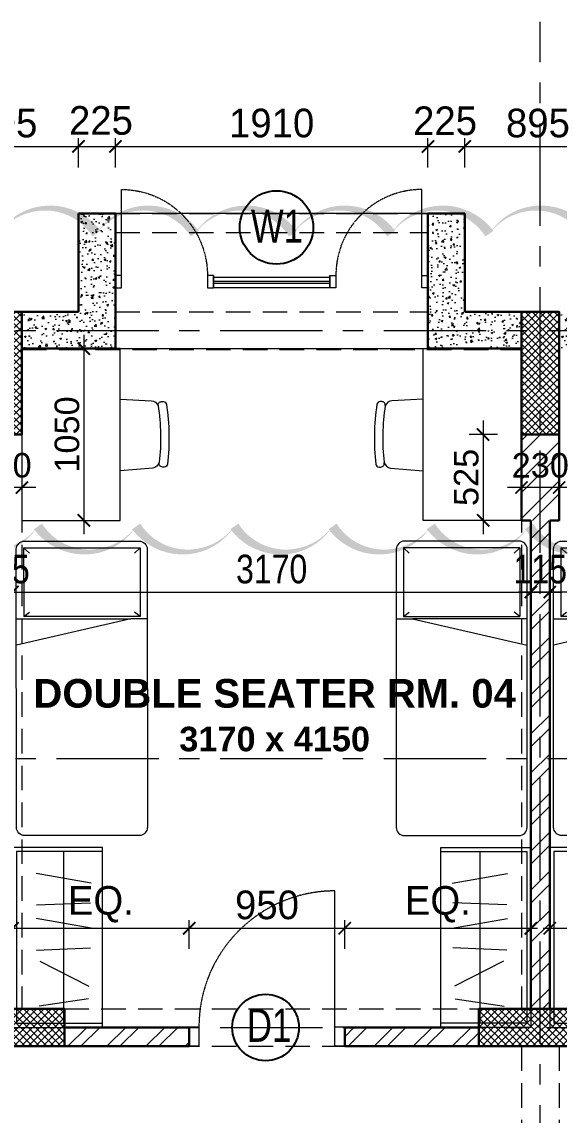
# Model space of a CAD drawing. Header units: millimetres. Extents: x -286480 to 108094, y -227925 to 10018.
# Drawn here: x -19606 to -16323, y -131005 to -124322 of the extents above; entities that cross this region are included whole.
import ezdxf

# ---------------------------------------------------------------- set-up
doc = ezdxf.new("R2010")
doc.units = ezdxf.units.MM
doc.header["$LTSCALE"] = 100
doc.header["$MEASUREMENT"] = 0
doc.header["$PDMODE"] = 67
doc.linetypes.add('CENTER', pattern=[2, 1.25, -0.25, 0.25, -0.25])
doc.linetypes.add('DASHED2', pattern=[0.375, 0.25, -0.125])
doc.layers.get('0').update_dxf_attribs({"lineweight": 25})
for name, color, linetype, lineweight in [('A-ANNO-COLUMN-HATCH', 253, 'Continuous', 9), ('A-ANNO-DOOR', 40, 'Continuous', 18), ('A-ANNO-GRID', 251, 'CENTER', 9), ('A-ANNO-TEXT', 7, 'Continuous', 25), ('A-ANNO-WALL', 1, 'Continuous', 30), ('A-Wall Sec', 1, 'Continuous', 30), ('AAC BLOCK HATCH', 253, 'Continuous', 5), ('ACC BLOCK', 211, 'Continuous', 30), ('beam', 3, 'Continuous', 20), ('dim', 7, 'Continuous', 13), ('DIM INTERIOR', 4, 'Continuous', 5), ('DW-NO', 7, 'Continuous', 25), ('FURNITURE LAYOUT', 37, 'Continuous', 15), ('GLASS', 150, 'Continuous', 5), ('S-COL', 4, 'Continuous', 30), ('WALL HATCH', 24, 'Continuous', 9)]:
    doc.layers.add(name, color=color, linetype=linetype, lineweight=lineweight)
doc.styles.add('ARIAL', font='arial.ttf', dxfattribs={"width": 0.8})
doc.styles.add('CENTURY-GOTHIC', font='GOTHIC.TTF', dxfattribs={"height": 175})
doc.styles.add('SIZE', font='arial.ttf', dxfattribs={"width": 0.75, "height": 200})
doc.styles.get("Standard").update_dxf_attribs({"font": 'sanss___.ttf'})
doc.styles.add('Tower', font='arial.ttf', dxfattribs={"height": 250})
doc.dimstyles.new('1.125', dxfattribs={"dimtxt": 175, "dimasz": 75, "dimexe": 50, "dimexo": 50, "dimgap": 50, "dimtad": 1, "dimdec": 0, "dimrnd": 5, "dimzin": 0, "dimdsep": 46, "dimtxsty": 'CENTURY-GOTHIC', "dimblk": 'ARCHTICK', "dimcen": 5, "dimdle": 40, "dimclrd": 256, "dimclre": 8, "dimclrt": 213, "dimadec": 0, "dimazin": 0, "dimtfac": 1, "dimtdec": 0, "dimtofl": 0, "dimtmove": 2, "dimatfit": 2, "dimldrblk": 'OPEN30', "dimfxl": 80, "dimtolj": 1, "dimtzin": 0, "dimlwd": 15, "dimlwe": 9, "dimarcsym": 1})
doc.dimstyles.new('D 75', dxfattribs={"dimtxt": 175, "dimasz": 75, "dimexe": 100, "dimexo": 100, "dimgap": 50, "dimtad": 1, "dimdec": 0, "dimrnd": 5, "dimzin": 0, "dimdsep": 46, "dimtxsty": 'ARIAL', "dimblk": 'ARCHTICK', "dimcen": 0.09, "dimdle": 100, "dimclrd": 256, "dimclrt": 256, "dimadec": 0, "dimazin": 0, "dimtfac": 1, "dimtdec": 0, "dimtix": 1, "dimtofl": 0, "dimtmove": 1, "dimatfit": 3, "dimfxl": 135, "dimtolj": 1, "dimtzin": 0, "dimlwd": 9, "dimlwe": 9, "dimarcsym": 0})
doc.dimstyles.new('D100', dxfattribs={"dimtxt": 175, "dimasz": 100, "dimexe": 85, "dimexo": 85, "dimgap": 25, "dimtad": 3, "dimdec": 0, "dimrnd": 5, "dimtxsty": 'Standard', "dimblk": 'ARCHTICK', "dimcen": 100, "dimdle": 85, "dimclrd": 256, "dimclre": 256, "dimclrt": 256, "dimadec": 0, "dimazin": 0, "dimtfac": 1, "dimtdec": 0, "dimtmove": 1, "dimatfit": 3, "dimfxl": 300, "dimlwd": -1, "dimlwe": -1, "dimarcsym": 0})

# ---------------------------------------------------------------- blocks, each defined once
blk = doc.blocks.new('_ArchTick')
at = {"const_width": 0.15}
blk.add_lwpolyline([(-0.5, -0.5), (0.5, 0.5)], dxfattribs=at)
blk = doc.blocks.new('*D293')
at = {"layer": 'Defpoints', "color": 0, "ltscale": 0.1, "transparency": 16777216}
for p in [(-16380.7, -127807.3), (-16380.7, -128140.8, -10.1), (-13270.7, -128140.8, -10.1)]:
    blk.add_point(p, dxfattribs=at)
at = {"layer": 'dim', "color": 0, "lineweight": 9, "ltscale": 0.1, "transparency": 16777216}
for p, q in [((-16380.7, -128040.8), (-16380.7, -127707.3)), ((-13270.7, -128040.8), (-13270.7, -127707.3))]:
    blk.add_line(p, q, dxfattribs=at)
at = {"layer": 'dim', "lineweight": 9, "ltscale": 0.1, "transparency": 16777216}
blk.add_line((-13170.7, -127807.3), (-16480.7, -127807.3), dxfattribs=at)
at = {"layer": 'dim', "lineweight": 9, "ltscale": 0.1, "transparency": 16777216, "xscale": 75, "yscale": 75, "zscale": 75, "rotation": 180}
blk.add_blockref('_ArchTick', (-16380.7, -127807.3), dxfattribs=at)
at = {"layer": 'dim', "lineweight": 9, "ltscale": 0.1, "transparency": 16777216, "xscale": 75, "yscale": 75, "zscale": 75}
blk.add_blockref('_ArchTick', (-13270.7, -127807.3), dxfattribs=at)
at = {"layer": 'dim', "ltscale": 0.1, "transparency": 16777216, "insert": (-14825.7, -127667.9), "char_height": 175, "attachment_point": 5, "style": 'ARIAL'}
blk.add_mtext('\\A1;3110', dxfattribs=at)
blk = doc.blocks.new('*D344')
at = {"layer": 'Defpoints', "color": 0, "ltscale": 0.1, "transparency": 16777216}
for p in [(-18583.2, -129862.8), (-19663.2, -129923.4, -18.6), (-18583.2, -130038.4, -4.9)]:
    blk.add_point(p, dxfattribs=at)
at = {"layer": 'dim', "color": 8, "lineweight": 9, "ltscale": 0.1, "transparency": 16777216}
for p, q in [((-19663.2, -129873.4), (-19663.2, -129812.8)), ((-18583.2, -129988.4), (-18583.2, -129812.8))]:
    blk.add_line(p, q, dxfattribs=at)
at = {"layer": 'dim', "lineweight": 15, "ltscale": 0.1, "transparency": 16777216}
blk.add_line((-19703.2, -129862.8), (-18543.2, -129862.8), dxfattribs=at)
at = {"layer": 'dim', "lineweight": 15, "ltscale": 0.1, "transparency": 16777216, "xscale": 75, "yscale": 75, "zscale": 75, "rotation": 180}
blk.add_blockref('_ArchTick', (-19663.2, -129862.8), dxfattribs=at)
at = {"layer": 'dim', "lineweight": 15, "ltscale": 0.1, "transparency": 16777216, "xscale": 75, "yscale": 75, "zscale": 75}
blk.add_blockref('_ArchTick', (-18583.2, -129862.8), dxfattribs=at)
at = {"layer": 'dim', "color": 213, "ltscale": 0.1, "transparency": 16777216, "insert": (-19123.2, -129716.2), "char_height": 175, "attachment_point": 5, "style": 'CENTURY-GOTHIC'}
blk.add_mtext('\\A1;EQ.', dxfattribs=at)
blk = doc.blocks.new('_Open30')
at = {"color": 0, "linetype": 'ByBlock', "lineweight": -2}
for p, q in [((-1, 0.268), (0, 0)), ((0, 0), (-1, -0.268)), ((0, 0), (-1, 0))]:
    blk.add_line(p, q, dxfattribs=at)
blk = doc.blocks.new('*D345')
at = {"layer": 'Defpoints', "color": 0, "ltscale": 0.1, "transparency": 16777216}
for p in [(-17633.2, -129862.8), (-18583.2, -130038.4, -13.2), (-17633.2, -130038.4, -13.2)]:
    blk.add_point(p, dxfattribs=at)
at = {"layer": 'dim', "color": 8, "lineweight": 9, "ltscale": 0.1, "transparency": 16777216}
for p, q in [((-18583.2, -129988.4), (-18583.2, -129812.8)), ((-17633.2, -129988.4), (-17633.2, -129812.8))]:
    blk.add_line(p, q, dxfattribs=at)
at = {"layer": 'dim', "lineweight": 15, "ltscale": 0.1, "transparency": 16777216}
blk.add_line((-18623.2, -129862.8), (-17593.2, -129862.8), dxfattribs=at)
at = {"layer": 'dim', "lineweight": 15, "ltscale": 0.1, "transparency": 16777216, "xscale": 75, "yscale": 75, "zscale": 75, "rotation": 180}
blk.add_blockref('_ArchTick', (-18583.2, -129862.8), dxfattribs=at)
at = {"layer": 'dim', "lineweight": 15, "ltscale": 0.1, "transparency": 16777216, "xscale": 75, "yscale": 75, "zscale": 75}
blk.add_blockref('_ArchTick', (-17633.2, -129862.8), dxfattribs=at)
at = {"layer": 'dim', "color": 213, "ltscale": 0.1, "transparency": 16777216, "insert": (-18108.2, -129720.9), "char_height": 175, "attachment_point": 5, "style": 'CENTURY-GOTHIC'}
blk.add_mtext('\\A1;950', dxfattribs=at)
blk = doc.blocks.new('*D348')
at = {"layer": 'Defpoints', "color": 0, "ltscale": 0.1, "transparency": 16777216}
for p in [(-15300.7, -129862.8), (-16380.7, -130048.9, -12), (-15300.7, -130038.4, -10.6)]:
    blk.add_point(p, dxfattribs=at)
at = {"layer": 'dim', "color": 8, "lineweight": 9, "ltscale": 0.1, "transparency": 16777216}
for p, q in [((-16380.7, -129998.9), (-16380.7, -129812.8)), ((-15300.7, -129988.4), (-15300.7, -129812.8))]:
    blk.add_line(p, q, dxfattribs=at)
at = {"layer": 'dim', "lineweight": 15, "ltscale": 0.1, "transparency": 16777216}
blk.add_line((-16420.7, -129862.8), (-15260.7, -129862.8), dxfattribs=at)
at = {"layer": 'dim', "lineweight": 15, "ltscale": 0.1, "transparency": 16777216, "xscale": 75, "yscale": 75, "zscale": 75, "rotation": 180}
blk.add_blockref('_ArchTick', (-16380.7, -129862.8), dxfattribs=at)
at = {"layer": 'dim', "lineweight": 15, "ltscale": 0.1, "transparency": 16777216, "xscale": 75, "yscale": 75, "zscale": 75}
blk.add_blockref('_ArchTick', (-15300.7, -129862.8), dxfattribs=at)
at = {"layer": 'dim', "color": 213, "ltscale": 0.1, "transparency": 16777216, "insert": (-15840.7, -129716.2), "char_height": 175, "attachment_point": 5, "style": 'CENTURY-GOTHIC'}
blk.add_mtext('\\A1;EQ.', dxfattribs=at)
blk = doc.blocks.new('*D349')
at = {"layer": 'Defpoints', "color": 0, "ltscale": 0.1, "transparency": 16777216}
for p in [(-16495.7, -129862.8), (-17633.2, -130038.4, -13), (-16495.7, -130038.4, -18.9)]:
    blk.add_point(p, dxfattribs=at)
at = {"layer": 'dim', "color": 8, "lineweight": 9, "ltscale": 0.1, "transparency": 16777216}
for p, q in [((-17633.2, -129988.4), (-17633.2, -129812.8)), ((-16495.7, -129988.4), (-16495.7, -129812.8))]:
    blk.add_line(p, q, dxfattribs=at)
at = {"layer": 'dim', "lineweight": 15, "ltscale": 0.1, "transparency": 16777216}
blk.add_line((-17673.2, -129862.8), (-16455.7, -129862.8), dxfattribs=at)
at = {"layer": 'dim', "lineweight": 15, "ltscale": 0.1, "transparency": 16777216, "xscale": 75, "yscale": 75, "zscale": 75, "rotation": 180}
blk.add_blockref('_ArchTick', (-17633.2, -129862.8), dxfattribs=at)
at = {"layer": 'dim', "lineweight": 15, "ltscale": 0.1, "transparency": 16777216, "xscale": 75, "yscale": 75, "zscale": 75}
blk.add_blockref('_ArchTick', (-16495.7, -129862.8), dxfattribs=at)
at = {"layer": 'dim', "color": 213, "ltscale": 0.1, "transparency": 16777216, "insert": (-17064.5, -129716.2), "char_height": 175, "attachment_point": 5, "style": 'CENTURY-GOTHIC'}
blk.add_mtext('\\A1;EQ.', dxfattribs=at)
blk = doc.blocks.new('door-700')
at = {"linetype": 'Continuous'}
for p, q in [((-50, 100), (-50, 800)), ((-800, 100), (-800, 0)), ((0, 100), (0, 0))]:
    blk.add_line(p, q, dxfattribs=at)
at = {"linetype": 'DASHED2', "ltscale": 0.1}
blk.add_arc((-50, 100), 700, 90, 180, dxfattribs=at)
at = {"linetype": 'Continuous'}
for points in [[(-750, 0), (-800, 0), (-800, 100), (-750, 100)], [(0, 0), (-50, 0), (-50, 100), (0, 100)]]:
    blk.add_3dface(points, dxfattribs=at)
blk = doc.blocks.new('*D360')
at = {"layer": 'Defpoints', "color": 0, "ltscale": 0.1, "transparency": 16777216}
for p in [(-17124.5, -125083.4), (-19034.5, -125261.3, 1.1), (-17124.5, -125261.3, 1.1)]:
    blk.add_point(p, dxfattribs=at)
at = {"layer": 'dim', "color": 8, "lineweight": 9, "ltscale": 0.1, "transparency": 16777216}
for p, q in [((-19034.5, -125211.3), (-19034.5, -125033.4)), ((-17124.5, -125211.3), (-17124.5, -125033.4))]:
    blk.add_line(p, q, dxfattribs=at)
at = {"layer": 'dim', "lineweight": 15, "ltscale": 0.1, "transparency": 16777216}
blk.add_line((-19074.5, -125083.4), (-17084.5, -125083.4), dxfattribs=at)
at = {"layer": 'dim', "lineweight": 15, "ltscale": 0.1, "transparency": 16777216, "xscale": 75, "yscale": 75, "zscale": 75, "rotation": 180}
blk.add_blockref('_ArchTick', (-19034.5, -125083.4), dxfattribs=at)
at = {"layer": 'dim', "lineweight": 15, "ltscale": 0.1, "transparency": 16777216, "xscale": 75, "yscale": 75, "zscale": 75}
blk.add_blockref('_ArchTick', (-17124.5, -125083.4), dxfattribs=at)
at = {"layer": 'dim', "color": 213, "ltscale": 0.1, "transparency": 16777216, "insert": (-18079.5, -124941.5), "char_height": 175, "attachment_point": 5, "style": 'CENTURY-GOTHIC'}
blk.add_mtext('\\A1;1910', dxfattribs=at)
blk = doc.blocks.new('*D370')
at = {"layer": 'Defpoints', "color": 0, "ltscale": 0.1, "transparency": 16777216}
for p in [(-19259.5, -125083.4), (-20153.2, -125261.3, 1.1), (-19259.5, -125261.3, -9)]:
    blk.add_point(p, dxfattribs=at)
at = {"layer": 'dim', "color": 8, "lineweight": 9, "ltscale": 0.1, "transparency": 16777216}
for p, q in [((-20153.2, -125211.3), (-20153.2, -125033.4)), ((-19259.5, -125211.3), (-19259.5, -125033.4))]:
    blk.add_line(p, q, dxfattribs=at)
at = {"layer": 'dim', "lineweight": 15, "ltscale": 0.1, "transparency": 16777216}
blk.add_line((-20193.2, -125083.4), (-19219.5, -125083.4), dxfattribs=at)
at = {"layer": 'dim', "lineweight": 15, "ltscale": 0.1, "transparency": 16777216, "xscale": 75, "yscale": 75, "zscale": 75, "rotation": 180}
blk.add_blockref('_ArchTick', (-20153.2, -125083.4), dxfattribs=at)
at = {"layer": 'dim', "lineweight": 15, "ltscale": 0.1, "transparency": 16777216, "xscale": 75, "yscale": 75, "zscale": 75}
blk.add_blockref('_ArchTick', (-19259.5, -125083.4), dxfattribs=at)
at = {"layer": 'dim', "color": 213, "ltscale": 0.1, "transparency": 16777216, "insert": (-19706.3, -124941.5), "char_height": 175, "attachment_point": 5, "style": 'CENTURY-GOTHIC'}
blk.add_mtext('\\A1;895', dxfattribs=at)
blk = doc.blocks.new('*D371')
at = {"layer": 'Defpoints', "color": 0, "ltscale": 0.1, "transparency": 16777216}
for p in [(-19034.5, -125083.4), (-19259.5, -125261.3, 1.1), (-19034.5, -125261.3, 1.1)]:
    blk.add_point(p, dxfattribs=at)
at = {"layer": 'dim', "color": 8, "lineweight": 9, "ltscale": 0.1, "transparency": 16777216}
for p, q in [((-19259.5, -125211.3), (-19259.5, -125033.4)), ((-19034.5, -125211.3), (-19034.5, -125033.4))]:
    blk.add_line(p, q, dxfattribs=at)
at = {"layer": 'dim', "lineweight": 15, "ltscale": 0.1, "transparency": 16777216}
blk.add_line((-19299.5, -125083.4), (-18994.5, -125083.4), dxfattribs=at)
at = {"layer": 'dim', "lineweight": 15, "ltscale": 0.1, "transparency": 16777216, "xscale": 75, "yscale": 75, "zscale": 75, "rotation": 180}
blk.add_blockref('_ArchTick', (-19259.5, -125083.4), dxfattribs=at)
at = {"layer": 'dim', "lineweight": 15, "ltscale": 0.1, "transparency": 16777216, "xscale": 75, "yscale": 75, "zscale": 75}
blk.add_blockref('_ArchTick', (-19034.5, -125083.4), dxfattribs=at)
at = {"layer": 'dim', "color": 213, "ltscale": 0.1, "transparency": 16777216, "insert": (-19122.5, -124925.6), "char_height": 175, "attachment_point": 5, "style": 'CENTURY-GOTHIC'}
blk.add_mtext('\\A1;225', dxfattribs=at)
blk = doc.blocks.new('*D372')
at = {"layer": 'Defpoints', "color": 0, "ltscale": 0.1, "transparency": 16777216}
for p in [(-16899.5, -125083.4), (-17124.5, -125261.3, 1.1), (-16899.5, -125261.3, 1.1)]:
    blk.add_point(p, dxfattribs=at)
at = {"layer": 'dim', "color": 8, "lineweight": 9, "ltscale": 0.1, "transparency": 16777216}
for p, q in [((-17124.5, -125211.3), (-17124.5, -125033.4)), ((-16899.5, -125211.3), (-16899.5, -125033.4))]:
    blk.add_line(p, q, dxfattribs=at)
at = {"layer": 'dim', "lineweight": 15, "ltscale": 0.1, "transparency": 16777216}
blk.add_line((-17164.5, -125083.4), (-16859.5, -125083.4), dxfattribs=at)
at = {"layer": 'dim', "lineweight": 15, "ltscale": 0.1, "transparency": 16777216, "xscale": 75, "yscale": 75, "zscale": 75, "rotation": 180}
blk.add_blockref('_ArchTick', (-17124.5, -125083.4), dxfattribs=at)
at = {"layer": 'dim', "lineweight": 15, "ltscale": 0.1, "transparency": 16777216, "xscale": 75, "yscale": 75, "zscale": 75}
blk.add_blockref('_ArchTick', (-16899.5, -125083.4), dxfattribs=at)
at = {"layer": 'dim', "color": 213, "ltscale": 0.1, "transparency": 16777216, "insert": (-17020.1, -124927.7), "char_height": 175, "attachment_point": 5, "style": 'CENTURY-GOTHIC'}
blk.add_mtext('\\A1;225', dxfattribs=at)
blk = doc.blocks.new('*D373')
at = {"layer": 'Defpoints', "color": 0, "ltscale": 0.1, "transparency": 16777216}
for p in [(-16005.7, -125083.3), (-16899.5, -125261.3, 4.5), (-16005.7, -125261.3, 4.5)]:
    blk.add_point(p, dxfattribs=at)
at = {"layer": 'dim', "color": 8, "lineweight": 9, "ltscale": 0.1, "transparency": 16777216}
for p, q in [((-16899.5, -125211.3), (-16899.5, -125033.3)), ((-16005.7, -125211.3), (-16005.7, -125033.3))]:
    blk.add_line(p, q, dxfattribs=at)
at = {"layer": 'dim', "lineweight": 15, "ltscale": 0.1, "transparency": 16777216}
blk.add_line((-16939.5, -125083.3), (-15965.7, -125083.3), dxfattribs=at)
at = {"layer": 'dim', "lineweight": 15, "ltscale": 0.1, "transparency": 16777216, "xscale": 75, "yscale": 75, "zscale": 75, "rotation": 180}
blk.add_blockref('_ArchTick', (-16899.5, -125083.3), dxfattribs=at)
at = {"layer": 'dim', "lineweight": 15, "ltscale": 0.1, "transparency": 16777216, "xscale": 75, "yscale": 75, "zscale": 75}
blk.add_blockref('_ArchTick', (-16005.7, -125083.3), dxfattribs=at)
at = {"layer": 'dim', "color": 213, "ltscale": 0.1, "transparency": 16777216, "insert": (-16452.6, -124941.4), "char_height": 175, "attachment_point": 5, "style": 'CENTURY-GOTHIC'}
blk.add_mtext('\\A1;895', dxfattribs=at)
blk = doc.blocks.new('*D404')
at = {"layer": 'Defpoints', "color": 0, "ltscale": 0.1, "transparency": 16777216}
for p in [(-19663.2, -127807.3), (-19663.2, -127968.5, -2.6), (-19778.2, -128140.8, 24.2)]:
    blk.add_point(p, dxfattribs=at)
at = {"layer": 'dim', "color": 0, "lineweight": 9, "ltscale": 0.1, "transparency": 16777216}
for p, q in [((-19778.2, -128040.8), (-19778.2, -127707.3)), ((-19663.2, -127868.5), (-19663.2, -127707.3))]:
    blk.add_line(p, q, dxfattribs=at)
at = {"layer": 'dim', "lineweight": 9, "ltscale": 0.1, "transparency": 16777216}
for p, q in [((-19778.2, -127807.3), (-19853.2, -127807.3)), ((-19663.2, -127807.3), (-19588.2, -127807.3))]:
    blk.add_line(p, q, dxfattribs=at)
at = {"layer": 'dim', "lineweight": 9, "ltscale": 0.1, "transparency": 16777216, "xscale": 75, "yscale": 75, "zscale": 75}
blk.add_blockref('_ArchTick', (-19778.2, -127807.3), dxfattribs=at)
at = {"layer": 'dim', "lineweight": 9, "ltscale": 0.1, "transparency": 16777216, "xscale": 75, "yscale": 75, "zscale": 75, "rotation": 180}
blk.add_blockref('_ArchTick', (-19663.2, -127807.3), dxfattribs=at)
at = {"layer": 'dim', "ltscale": 0.1, "transparency": 16777216, "insert": (-19720.7, -127668), "char_height": 175, "attachment_point": 5, "style": 'ARIAL'}
blk.add_mtext('\\A1;115', dxfattribs=at)
blk = doc.blocks.new('*D405')
at = {"layer": 'Defpoints', "color": 0, "ltscale": 0.1, "transparency": 16777216}
for p in [(-16495.7, -127807.3), (-19663.2, -127968.5, -2.6), (-16495.7, -128101.1, 36.1)]:
    blk.add_point(p, dxfattribs=at)
at = {"layer": 'dim', "color": 0, "lineweight": 9, "ltscale": 0.1, "transparency": 16777216}
for p, q in [((-19663.2, -127868.5), (-19663.2, -127707.3)), ((-16495.7, -128001.1), (-16495.7, -127707.3))]:
    blk.add_line(p, q, dxfattribs=at)
at = {"layer": 'dim', "lineweight": 9, "ltscale": 0.1, "transparency": 16777216}
blk.add_line((-19763.2, -127807.3), (-16395.7, -127807.3), dxfattribs=at)
at = {"layer": 'dim', "lineweight": 9, "ltscale": 0.1, "transparency": 16777216, "xscale": 75, "yscale": 75, "zscale": 75, "rotation": 180}
blk.add_blockref('_ArchTick', (-19663.2, -127807.3), dxfattribs=at)
at = {"layer": 'dim', "lineweight": 9, "ltscale": 0.1, "transparency": 16777216, "xscale": 75, "yscale": 75, "zscale": 75}
blk.add_blockref('_ArchTick', (-16495.7, -127807.3), dxfattribs=at)
at = {"layer": 'dim', "ltscale": 0.1, "transparency": 16777216, "insert": (-18079.5, -127667.9), "char_height": 175, "attachment_point": 5, "style": 'ARIAL'}
blk.add_mtext('\\A1;3170', dxfattribs=at)
blk = doc.blocks.new('*D245')
at = {"layer": 'Defpoints', "color": 0, "ltscale": 0.1, "transparency": 16777216}
for p in [(-16380.7, -127807.3), (-16380.7, -127968.5, -2.6), (-16495.7, -128140.8, 24.2)]:
    blk.add_point(p, dxfattribs=at)
at = {"layer": 'dim', "color": 0, "lineweight": 9, "ltscale": 0.1, "transparency": 16777216}
for p, q in [((-16495.7, -128040.8), (-16495.7, -127707.3)), ((-16380.7, -127868.5), (-16380.7, -127707.3))]:
    blk.add_line(p, q, dxfattribs=at)
at = {"layer": 'dim', "lineweight": 9, "ltscale": 0.1, "transparency": 16777216}
for p, q in [((-16495.7, -127807.3), (-16570.7, -127807.3)), ((-16380.7, -127807.3), (-16305.7, -127807.3))]:
    blk.add_line(p, q, dxfattribs=at)
at = {"layer": 'dim', "lineweight": 9, "ltscale": 0.1, "transparency": 16777216, "xscale": 75, "yscale": 75, "zscale": 75}
blk.add_blockref('_ArchTick', (-16495.7, -127807.3), dxfattribs=at)
at = {"layer": 'dim', "lineweight": 9, "ltscale": 0.1, "transparency": 16777216, "xscale": 75, "yscale": 75, "zscale": 75, "rotation": 180}
blk.add_blockref('_ArchTick', (-16380.7, -127807.3), dxfattribs=at)
at = {"layer": 'dim', "ltscale": 0.1, "transparency": 16777216, "insert": (-16438.2, -127668), "char_height": 175, "attachment_point": 5, "style": 'ARIAL'}
blk.add_mtext('\\A1;115', dxfattribs=at)
blk = doc.blocks.new('A$C0E3E786B-flat-1')
at = {"ltscale": 0.1}
for p, q in [((855.2, 288.7, 0), (240.1, -46.1, 0)), ((1735, -1224.8, 0), (922.8, 268.6, 0)), ((220.2, -113.9, 0), (1032.4, -1607.3, 0)), ((1532.3, -852, 0), (1444.7, -899.7, 0)), ((1444.7, -899.7, 0), (752.9, -1093.3, 0)), ((829.6, -1234.5, 0), (1444.7, -899.7, 0)), ((1500.5, -885, 0), (875.6, -1225.1, 0)), ((1500.5, -885, 0), (1482.4, -924.7, 0)), ((1701.1, -1254, 0), (1500.5, -885, 0)), ((875.6, -1225.1, 0), (918.9, -1231.4, 0)), ((1076.3, -1594.1, 0), (875.6, -1225.1, 0)), ((1076.3, -1594.1, 0), (1701.1, -1254, 0)), ((1701.1, -1254, 0), (1654.4, -1240.9, 0)), ((1100.1, -1627.4, 0), (1715.1, -1292.6, 0)), ((1076.3, -1594.1, 0), (1090.9, -1547.7, 0))]:
    blk.add_line(p, q, dxfattribs=at)
for centre, start_param, end_param in [((879, 244.7, 0), 1.628397, 3.199193), ((264, -90, 0), 3.199193, 4.76999), ((1691.3, -1248.7, 0), 0.057601, 1.628397), ((1076.2, -1583.5, 0), 4.76999, 6.340786)]:
    blk.add_ellipse(centre, major_axis=(21.3, -45.2), ratio=0.996988, start_param=start_param, end_param=end_param, dxfattribs=at)
blk = doc.blocks.new('cb')
at = {"layer": 'FURNITURE LAYOUT', "ltscale": 0.1, "extrusion": (-0.008908, -0.002858, 0.999956)}
for p, q in [((-25800.7, -129393.6, 17.8), (-25800.7, -130443.6, 14.8)), ((-25632.1, -129587.2, 18.8), (-25969.4, -129527.9, 16)), ((-25967, -129720.4, 15.4), (-25636.4, -129706.4, 18.4)), ((-25632.1, -129862.6, 18), (-25969.4, -129803.2, 15.2)), ((-25967, -129995.7, 14.6), (-25636.4, -129981.8, 17.6)), ((-25945.4, -130063.9, 14.6), (-25647.1, -130217, 16.9)), ((-25649.6, -130293.4, 16.6), (-25950.5, -130338.9, 13.8))]:
    blk.add_line(p, q, dxfattribs=at)
at = {"layer": 'FURNITURE LAYOUT', "ltscale": 0.1, "extrusion": (-0.008908, -0.002858, 0.999956), "elevation": 617.5}
blk.add_lwpolyline([(-26112, -129367.4), (-26112.1, -130467.4), (-25562.1, -130467.4), (-25562, -129367.4)], close=True, dxfattribs=at)
blk.add_lwpolyline([(-25562, -129392.4), (-26087, -129392.4), (-26087.1, -130442.4), (-25562.1, -130442.4)], dxfattribs=at)
blk = doc.blocks.new('table')
at = {"layer": 'FURNITURE LAYOUT', "ltscale": 0.1, "extrusion": (0.00024973, 0.002858, 0.999996)}
for p, q in [((102448.2, -203232.7, 8), (102255.7, -203241.8, 8.1)), ((102248.5, -203652.8, 9.3), (102448.2, -203670.1, 9.3))]:
    blk.add_line(p, q, dxfattribs=at)
at = {"layer": 'FURNITURE LAYOUT', "ltscale": 0.1, "elevation": 7.1}
blk.add_lwpolyline([(102448.3, -202922.9), (103048.2, -202922.9), (103048.2, -203972.9), (102448.3, -203972.9)], close=True, dxfattribs=at)
at = {"layer": 'FURNITURE LAYOUT', "ltscale": 0.1, "extrusion": (0.00024973, 0.002858, 0.999996), "elevation": -547.2}
blk.add_lwpolyline([(102216, -203270, 0.431626), (102195.6, -203246), (102185.5, -203245.8, 0.368177), (102165.4, -203262.3, 0.069082), (102158.9, -203628.8, 0.368177), (102178.3, -203646), (102188.5, -203646.2, 0.497842), (102209, -203617.4)], format="xyb", dxfattribs=at)
at = {"layer": 'FURNITURE LAYOUT', "ltscale": 0.1, "extrusion": (0.00024973, 0.002858, 0.999996)}
for centre, radius, start, end in [((103479.8, -203469, -547.2), 1279.4, 171.05364, 186.65831), ((102261.7, -203291.1, -547.2), 50.4, 96.90514, 155.33566), ((102255.9, -203603.8, -547.2), 48.8, 196.10221, 261.32794)]:
    blk.add_arc(centre, radius, start, end, dxfattribs=at)
blk = doc.blocks.new('*D538')
at = {"layer": 'Defpoints', "color": 0, "ltscale": 0.1, "transparency": 16777216}
for p in [(-19835.7, -127050.4, 22.2), (-19605.7, -127050.4, -72.3), (-19835.7, -127168.4)]:
    blk.add_point(p, dxfattribs=at)
at = {"layer": 'DIM INTERIOR', "ltscale": 0.1, "transparency": 16777216}
for p, q in [((-19520.7, -127168.4), (-19920.7, -127168.4)), ((-19835.7, -127134.9), (-19835.7, -127253.4)), ((-19605.7, -127130.4), (-19605.7, -127253.4))]:
    blk.add_line(p, q, dxfattribs=at)
at = {"layer": 'DIM INTERIOR', "ltscale": 0.1, "transparency": 16777216, "xscale": 75, "yscale": 75, "zscale": 75, "rotation": 180}
blk.add_blockref('_ArchTick', (-19835.7, -127168.4), dxfattribs=at)
at = {"layer": 'DIM INTERIOR', "ltscale": 0.1, "transparency": 16777216, "xscale": 75, "yscale": 75, "zscale": 75}
blk.add_blockref('_ArchTick', (-19605.7, -127168.4), dxfattribs=at)
at = {"layer": 'DIM INTERIOR', "ltscale": 0.1, "transparency": 16777216, "insert": (-19720.7, -127033.4), "char_height": 175, "attachment_point": 5}
blk.add_mtext('{\\H0.85714x;230}', dxfattribs=at)
blk = doc.blocks.new('*D539')
at = {"layer": 'Defpoints', "color": 0, "ltscale": 0.1, "transparency": 16777216}
for p in [(-19370, -126319.3, -189), (-19381.9, -127369.3, -72.3), (-19227.3, -127369.3)]:
    blk.add_point(p, dxfattribs=at)
at = {"layer": 'DIM INTERIOR', "ltscale": 0.1, "transparency": 16777216}
for p, q in [((-19227.3, -126234.3), (-19227.3, -127454.3)), ((-19277, -126319.3), (-19142.3, -126319.3)), ((-19300.5, -127369.3), (-19142.3, -127369.3))]:
    blk.add_line(p, q, dxfattribs=at)
at = {"layer": 'DIM INTERIOR', "ltscale": 0.1, "transparency": 16777216, "xscale": 75, "yscale": 75, "zscale": 75}
for p, rotation in [((-19227.3, -126319.3), 90), ((-19227.3, -127369.3), 270)]:
    blk.add_blockref('_ArchTick', p, dxfattribs=dict(at, rotation=rotation))
at = {"layer": 'DIM INTERIOR', "ltscale": 0.1, "transparency": 16777216, "insert": (-19329.6, -126844.3), "char_height": 175, "attachment_point": 5, "rotation": 90}
blk.add_mtext('{\\H0.85714x;1050}', dxfattribs=at)
blk = doc.blocks.new('*D540')
at = {"layer": 'Defpoints', "color": 0, "ltscale": 0.1, "transparency": 16777216}
for p in [(-16553.2, -127050.4, 22.2), (-16323.2, -127050.4, -72.3), (-16553.2, -127168.4)]:
    blk.add_point(p, dxfattribs=at)
at = {"layer": 'DIM INTERIOR', "ltscale": 0.1, "transparency": 16777216}
for p, q in [((-16238.2, -127168.4), (-16638.2, -127168.4)), ((-16553.2, -127134.9), (-16553.2, -127253.4)), ((-16323.2, -127130.4), (-16323.2, -127253.4))]:
    blk.add_line(p, q, dxfattribs=at)
at = {"layer": 'DIM INTERIOR', "ltscale": 0.1, "transparency": 16777216, "xscale": 75, "yscale": 75, "zscale": 75, "rotation": 180}
blk.add_blockref('_ArchTick', (-16553.2, -127168.4), dxfattribs=at)
at = {"layer": 'DIM INTERIOR', "ltscale": 0.1, "transparency": 16777216, "xscale": 75, "yscale": 75, "zscale": 75}
blk.add_blockref('_ArchTick', (-16323.2, -127168.4), dxfattribs=at)
at = {"layer": 'DIM INTERIOR', "ltscale": 0.1, "transparency": 16777216, "insert": (-16438.2, -127033.3), "char_height": 175, "attachment_point": 5}
blk.add_mtext('{\\H0.85714x;230}', dxfattribs=at)
blk = doc.blocks.new('*D574')
at = {"layer": 'Defpoints', "color": 0, "ltscale": 0.1, "transparency": 16777216}
for p in [(-16494.4, -126844.3, 42.6), (-16787.8, -127369.3), (-16494.4, -127369.3, 42.6)]:
    blk.add_point(p, dxfattribs=at)
at = {"layer": 'DIM INTERIOR', "ltscale": 0.1, "transparency": 16777216}
for p, q in [((-16787.8, -126759.3), (-16787.8, -127454.3)), ((-16698.9, -126844.3), (-16872.8, -126844.3)), ((-16698.9, -127369.3), (-16872.8, -127369.3))]:
    blk.add_line(p, q, dxfattribs=at)
at = {"layer": 'DIM INTERIOR', "ltscale": 0.1, "transparency": 16777216, "xscale": 75, "yscale": 75, "zscale": 75}
for p, rotation in [((-16787.8, -126844.3), 90), ((-16787.8, -127369.3), 270)]:
    blk.add_blockref('_ArchTick', p, dxfattribs=dict(at, rotation=rotation))
at = {"layer": 'DIM INTERIOR', "ltscale": 0.1, "transparency": 16777216, "insert": (-16890, -127106.8), "char_height": 175, "attachment_point": 5, "rotation": 90}
blk.add_mtext('{\\H0.85714x;525}', dxfattribs=at)

msp = doc.modelspace()

# ---------------------------------------------------------------- hatches: boundary and pattern name
at = {"layer": 'A-ANNO-COLUMN-HATCH', "lineweight": 9, "ltscale": 0.1}
h = msp.add_hatch(dxfattribs=at)
h.set_pattern_fill('ANSI37', color=256, scale=250, angle=-90)
h.set_pattern_definition([(315, (-55525.894, -3186.942), (22.097087, 22.097087), []), (45, (-55525.894, -3186.942), (-22.097087, 22.097087), [])])
h.paths.add_polyline_path([(-19835.7, -126094.3), (-19835.7, -126844.3), (-19605.7, -126844.3), (-19605.7, -126094.3)])
h = msp.add_hatch(dxfattribs=at)
h.set_pattern_fill('ANSI37', color=256, scale=250, angle=-90)
h.set_pattern_definition([(315, (-52243.394, -3186.942), (22.097087, 22.097087), []), (45, (-52243.394, -3186.942), (-22.097087, 22.097087), [])])
h.paths.add_polyline_path([(-16553.2, -126094.3), (-16553.2, -126844.3), (-16323.2, -126844.3), (-16323.2, -126094.3)])
h = msp.add_hatch(dxfattribs=at)
h.set_pattern_fill('ANSI37', color=256, scale=250)
h.set_pattern_definition([(45, (-136293.143, -142349.6), (-22.097087, 22.097087), []), (135, (-136293.143, -142349.6), (-22.097087, -22.097087), [])])
h.paths.add_polyline_path([(-19345.7, -130584.3), (-20095.7, -130584.3), (-20095.7, -130354.3), (-19345.7, -130354.3)])
h = msp.add_hatch(dxfattribs=at)
h.set_pattern_fill('ANSI37', color=256, scale=250)
h.set_pattern_definition([(45, (-136350.643, -142349.6), (-22.097087, 22.097087), []), (135, (-136350.643, -142349.6), (-22.097087, -22.097087), [])])
h.paths.add_polyline_path([(-16063.2, -130584.3), (-16813.2, -130584.3), (-16813.2, -130354.3), (-16063.2, -130354.3)])
at = {"layer": 'AAC BLOCK HATCH'}
h = msp.add_hatch(dxfattribs=at)
h.set_pattern_fill('AR-CONC', color=256, scale=15, style=0)
h.set_pattern_definition([(50, (-107411, 131041.48), (107.589027, -9.41282), [11.25, -123.75]), (355, (-107411, 131041.48), (-20.8127, 112.82882), [9, -99]), (100.451444, (-107402.03, 131040.7), (86.776327, 103.416), [9.56103, -105.171317]), (46.1842, (-107411, 131071.48), (160.0862, -24.82789), [16.875, -185.625]), (96.635635, (-107397.66, 131069.41), (140.19929, 146.11779), [14.34155, -157.75706]), (351.184164, (-107411, 131071.48), (140.19929, 146.11779), [13.5, -148.5]), (21, (-107396, 131063.98), (89.536058, -60.392834), [11.25, -123.75]), (326, (-107396, 131063.98), (36.4973, 108.772507), [9, -99]), (71.451445, (-107388.54, 131058.95), (126.033357, 48.379673), [9.56103, -105.171317]), (37.5, (-107410.998, 131041.484), (1.8239783, 49.934078), [0, -97.8, 0, -100.5, 0, -99.375]), (7.5, (-107411, 131041.484), (39.460431, 59.161757), [0, -57.3, 0, -95.55, 0, -37.875]), (327.5, (-107444.448, 131041.484), (80.0733654, -3.383231), [0, -37.5, 0, -117, 0, -155.25]), (317.5, (-107459.45, 131041.484), (87.477925, 15.015747), [0, -48.75, 0, -77.7, 0, -110.25])])
h.paths.add_polyline_path([(-20153.2, -126094.3), (-19835.7, -126094.3), (-19835.7, -126209.3), (-20378.2, -126209.3), (-20378.2, -125494.3), (-20153.2, -125494.3)])
h.paths.add_polyline_path([(-19835.7, -126319.3), (-20378.2, -126319.3), (-20378.2, -126209.3), (-19835.7, -126209.3)])
h.paths.add_polyline_path([(-19034.5, -126319.3), (-19605.7, -126319.3), (-19605.7, -126209.3), (-19034.5, -126209.3)])
h.paths.add_polyline_path([(-19034.5, -126209.3), (-19605.7, -126209.3), (-19605.7, -126094.3), (-19259.5, -126094.3), (-19259.5, -125494.3), (-19034.5, -125494.3)])
h = msp.add_hatch(dxfattribs=at)
h.set_pattern_fill('AR-CONC', color=256, scale=15, style=0)
h.set_pattern_definition([(50, (-104128.5, 131041.48), (107.589027, -9.41282), [11.25, -123.75]), (355, (-104128.5, 131041.48), (-20.8127, 112.82882), [9, -99]), (100.451444, (-104119.53, 131040.7), (86.776327, 103.416), [9.56103, -105.171317]), (46.1842, (-104128.5, 131071.48), (160.0862, -24.82789), [16.875, -185.625]), (96.635635, (-104115.16, 131069.41), (140.19929, 146.11779), [14.34155, -157.75706]), (351.184164, (-104128.5, 131071.48), (140.19929, 146.11779), [13.5, -148.5]), (21, (-104113.5, 131063.98), (89.536058, -60.392834), [11.25, -123.75]), (326, (-104113.5, 131063.98), (36.4973, 108.772507), [9, -99]), (71.451445, (-104106.04, 131058.95), (126.033357, 48.379673), [9.56103, -105.171317]), (37.5, (-104128.498, 131041.484), (1.8239783, 49.934078), [0, -97.8, 0, -100.5, 0, -99.375]), (7.5, (-104128.5, 131041.484), (39.460431, 59.161757), [0, -57.3, 0, -95.55, 0, -37.875]), (327.5, (-104161.948, 131041.484), (80.0733654, -3.383231), [0, -37.5, 0, -117, 0, -155.25]), (317.5, (-104176.95, 131041.484), (87.477925, 15.015747), [0, -48.75, 0, -77.7, 0, -110.25])])
h.paths.add_polyline_path([(-16899.5, -126094.3), (-16553.2, -126094.3), (-16553.2, -126209.3), (-17124.5, -126209.3), (-17124.5, -125494.3), (-16899.5, -125494.3)])
h.paths.add_polyline_path([(-16553.2, -126319.3), (-17124.5, -126319.3), (-17124.5, -126209.3), (-16553.2, -126209.3)])
h.paths.add_polyline_path([(-15780.7, -126319.3), (-16323.2, -126319.3), (-16323.2, -126209.3), (-15780.7, -126209.3)])
h.paths.add_polyline_path([(-15780.7, -126209.3), (-16323.2, -126209.3), (-16323.2, -126094.3), (-16005.7, -126094.3), (-16005.7, -125494.3), (-15780.7, -125494.3)])
at = {"layer": 'WALL HATCH', "ltscale": 0.1}
h = msp.add_hatch(dxfattribs=at)
h.set_pattern_fill('ANSI32', color=256, scale=450, style=0)
h.set_pattern_definition([(45, (9982.58, -34477.53), (-119.32427, 119.32427), []), (45, (10062.13, -34477.53), (-119.32427, 119.32427), [])])
h.paths.add_polyline_path([(-16553.2, -126844.3), (-16323.2, -126844.3), (-16323.2, -127369.3), (-16553.2, -127369.3)])
h = msp.add_hatch(dxfattribs=at)
h.set_pattern_fill('ANSI32', color=256, scale=450, style=0)
h.set_pattern_definition([(45, (13335.2, -520.7), (-119.32427, 119.32427), []), (45, (13414.75, -520.7), (-119.32427, 119.32427), [])])
h.paths.add_polyline_path([(-16380.7, -127369.3), (-16495.7, -127369.3), (-16495.7, -130354.3), (-16380.7, -130354.2)])
h = msp.add_hatch(dxfattribs=at)
h.set_pattern_fill('ANSI32', color=256, scale=450, style=0)
h.set_pattern_definition([(45, (-11344.74, -5427.82), (-119.32427, 119.32427), []), (45, (-11265.19, -5427.82), (-119.32427, 119.32427), [])])
h.paths.add_polyline_path([(-19345.7, -130584.3), (-19345.7, -130469.3), (-18583.2, -130469.3), (-18583.2, -130584.3)])
h = msp.add_hatch(dxfattribs=at)
h.set_pattern_fill('ANSI32', color=256, scale=450, style=0)
h.set_pattern_definition([(45, (-9712.12, -5427.81), (-119.32427, 119.32427), []), (45, (-9632.57, -5427.81), (-119.32427, 119.32427), [])])
h.paths.add_polyline_path([(-17633.2, -130584.3), (-17633.2, -130469.3), (-16813.2, -130469.3), (-16813.2, -130584.3)])

# ---------------------------------------------------------------- linework, layer by layer
at = {"layer": 'A-ANNO-GRID', "ltscale": 5}
for p, q in [((-16438.2, -140568.1, -8), (-16438.2, -124322, -8)), ((-30394.7, -126209.3, 11.7), (-4567.5, -126209.3, 11.7)), ((-30394.7, -128824.3, 12), (-4567.5, -128824.3, 12)), ((-30394.7, -130469.3, 11.7), (-4567.5, -130469.3, 11.7))]:
    msp.add_line(p, q, dxfattribs=at)
at = {"layer": 'A-ANNO-WALL', "ltscale": 0.1, "extrusion": (-5.90536e-11, -0.002858, 0.999996)}
for p, q in [((-16495.7, -127369.3, 20.8), (-16495.7, -130354.3, 12.3)), ((-18583.2, -130469.3, 12), (-19345.7, -130469.3, 12)), ((-18583.2, -130584.3, 20.2), (-18583.2, -130469.3, 20.5)), ((-16813.2, -130469.3, 12), (-17633.2, -130469.3, 12)), ((-17633.2, -130584.3, 20), (-17633.2, -130469.3, 20.4)), ((-18583.2, -130584.3, 11.7), (-19345.7, -130584.3, 11.7)), ((-16813.2, -130584.3, 11.7), (-17633.2, -130584.3, 11.7))]:
    msp.add_line(p, q, dxfattribs=at)
at = {"layer": 'A-ANNO-WALL', "ltscale": 0.1, "extrusion": (5.90536e-11, -0.002858, 0.999996)}
msp.add_line((-16380.7, -127369.3, 20.8), (-16380.7, -130354.3, 12.3), dxfattribs=at)
at = {"layer": 'A-ANNO-WALL', "ltscale": 0.1, "elevation": 20.8}
for points in [[(-16553.2, -126844.3), (-16553.2, -127369.3), (-16495.7, -127369.3)], [(-16323.2, -126844.3), (-16323.2, -127369.3), (-16380.7, -127369.3)]]:
    msp.add_lwpolyline(points, dxfattribs=at)
at = {"layer": 'A-Wall Sec', "color": 1, "ltscale": 0.5, "true_color": 0xf50000}
for points in [[(-19749.3, -125616.3, 0, 60, -0.520567), (-19149.3, -125616.3, 0, 60, -0.520567), (-18549.3, -125616.3, 0, 60, -0.520567), (-17949.3, -125616.3, 0, 60, -0.520567), (-17349.3, -125616.3, 0, 60, -0.520567), (-16749.3, -125616.3, 0, 60, -0.520567), (-16149.3, -125616.3, 0, 60, -0.520567), (-15549.3, -125616.3, 0, 60, -0.520567), (-14949.3, -125616.3, 0, 60, -0.520567), (-14349.3, -125616.3, 0, 60, -0.520567), (-13749.3, -125616.3, 0, 60, -0.520567), (-13149.3, -125616.3, 0, 60, -0.520567), (-12549.3, -125616.3, 0, 60, -0.520567), (-11949.3, -125616.3, 0, 60, -0.520567), (-11823.4, -126090.5, 0, 14.4, -0.295853), (-11664.9, -126513.9, 0, 0, 0)], [(-11733.8, -126779.9, 10.9, 60, -0.414678), (-11823.4, -127290.5, 0, 60, -0.520567), (-12307.6, -127406.3, 0, 60, -0.520567), (-12907.6, -127406.3, 0, 60, -0.520567), (-13507.6, -127406.3, 0, 60, -0.520567), (-14107.6, -127406.3, 0, 60, -0.520567), (-14707.6, -127406.3, 0, 60, -0.520567), (-15307.6, -127406.3, 0, 60, -0.520567), (-15907.6, -127406.3, 0, 60, -0.520567), (-16507.6, -127406.3, 0, 60, -0.520567), (-17107.6, -127406.3, 0, 60, -0.520567), (-17707.6, -127406.3, 0, 60, -0.520567), (-18307.6, -127406.3, 0, 60, -0.520567), (-18907.6, -127406.3, 0, 60, -0.520567), (-19507.6, -127406.3, 0, 60, -0.520567), (-20107.6, -127406.3, 0, 60, -0.520567)]]:
    msp.add_lwpolyline(points, format="xyseb", dxfattribs=at)
at = {"layer": 'ACC BLOCK', "ltscale": 0.5, "extrusion": (5.90536e-11, -0.002858, 0.999996)}
for p, q in [((-19259.5, -125494.3, -29.7), (-19034.5, -125494.3, -29.7)), ((-19259.5, -126094.3, -29.7), (-19259.5, -125494.3, -29.7)), ((-19034.5, -126319.3, -29.7), (-19034.5, -125494.3, -29.7)), ((-19605.7, -126094.3, 26), (-19259.5, -126094.3, 26)), ((-16899.5, -126094.3, 37.3), (-16553.2, -126094.3, 37.3)), ((-19605.7, -126319.3, 26), (-19034.5, -126319.3, 26))]:
    msp.add_line(p, q, dxfattribs=at)
at = {"layer": 'ACC BLOCK', "ltscale": 0.5, "extrusion": (-5.90536e-11, -0.002858, 0.999996)}
for p, q in [((-16899.5, -125494.3, -29.7), (-17124.5, -125494.3, -29.7)), ((-17124.5, -126319.3, -29.7), (-17124.5, -125494.3, -29.7)), ((-16899.5, -126094.3, -29.7), (-16899.5, -125494.3, -29.7)), ((-16553.2, -126319.3, 37.3), (-17124.5, -126319.3, 37.3))]:
    msp.add_line(p, q, dxfattribs=at)
at = {"layer": 'beam', "linetype": 'DASHED2', "ltscale": 6}
for p, q in [((-19259.5, -126094.3, -29.7), (-19259.5, -125494.3, -29.7)), ((-19259.5, -125494.3, -29.7), (-16899.5, -125494.3, -29.7)), ((-16899.5, -126094.3, -29.7), (-16899.5, -125494.3, -29.7)), ((-19034.5, -126094.3, -29.7), (-19034.5, -125609.3, -29.7)), ((-19034.5, -125609.3, -31.3), (-17124.5, -125609.3, -31.3)), ((-17124.5, -126094.3, -29.7), (-17124.5, -125609.3, -29.7)), ((-19605.7, -126094.3, 26), (-19259.5, -126094.3, 27.3)), ((-19034.5, -126094.3, 28.1), (-17124.5, -126094.3, 35.2)), ((-16899.5, -126094.3, 36), (-16553.2, -126094.3, 37.3)), ((-19605.7, -126324.3, 26), (-16553.2, -126324.3, 37.3)), ((-19605.7, -126844.3, 26), (-19605.7, -130354.3, -19.2)), ((-16553.2, -126844.3, 37.3), (-16553.2, -130354.3, -8)), ((-19345.7, -130354.3, 11.7), (-16813, -130354.3, 13.1)), ((-19345.7, -130584.3, 11.7), (-16813, -130584.3, 13.1)), ((-16553.3, -130584.3, -27), (-16553.3, -132084.3, -6.2)), ((-16323.3, -130584.3, -27), (-16323.3, -132084.3, -6.2))]:
    msp.add_line(p, q, dxfattribs=at)
at = {"layer": 'DW-NO', "color": 51}
for centre, radius in [((-18050.2, -125578.8, -358.8), 224.4), ((-18116.6, -130469.3, 88.8), 203.6)]:
    msp.add_circle(centre, radius, dxfattribs=at)
at = {"layer": 'GLASS', "ltscale": 0.1, "extrusion": (-5.90536e-11, -0.002858, 0.999996)}
for p, q in [((-17124.5, -125494.3, -29.7), (-19034.5, -125494.3, -29.7)), ((-17724.5, -125884.3, -29.7), (-18434.5, -125884.3, -29.7)), ((-17724.5, -125909.3, -29.7), (-18434.5, -125909.3, -29.7)), ((-17724.5, -125921.8, -29.7), (-18434.5, -125921.8, -29.7)), ((-17724.5, -125946.8, -29.7), (-18434.5, -125946.8, -29.7)), ((-19034.5, -126319.3, -29.7), (-17124.5, -126319.3, -29.7))]:
    msp.add_line(p, q, dxfattribs=at)
at = {"layer": 'S-COL', "ltscale": 0.1}
for points, elevation in [([(-19835.7, -126094.3), (-19835.7, -126844.3), (-19605.7, -126844.3), (-19605.7, -126094.3)], 26), ([(-16553.2, -126094.3), (-16553.2, -126844.3), (-16323.2, -126844.3), (-16323.2, -126094.3)], 37.3), ([(-19345.7, -130584.3), (-20095.7, -130584.3), (-20095.7, -130354.3), (-19345.7, -130354.3)], -20.7), ([(-16063.2, -130584.3), (-16813.2, -130584.3), (-16813.2, -130354.3), (-16063.2, -130354.3)], 6.6)]:
    msp.add_lwpolyline(points, close=True, dxfattribs=dict(at, elevation=elevation))

# ---------------------------------------------------------------- block references
at = {"layer": 'A-ANNO-DOOR', "extrusion": (-5.90536e-11, -0.002858, 0.999996), "xscale": 1.187500030388742, "yscale": 1.187500030388742, "zscale": 1.187500030388742}
msp.add_blockref('door-700', (-17633.2, -130583.7, 393.5), dxfattribs=at)
at = {"layer": 'FURNITURE LAYOUT', "xscale": -1}
for name, p in [('table', (83442.4, 76603.6, 19)), ('cb', (-42608.9, 0, 0))]:
    msp.add_blockref(name, p, dxfattribs=at)
at = {"layer": 'FURNITURE LAYOUT'}
for name, p in [('table', (-119601.4, 76603.6, 30.2)), ('cb', (6450, 0, 0)), ('cb', (9732.5, 0, 0))]:
    msp.add_blockref(name, p, dxfattribs=at)
at = {"layer": 'FURNITURE LAYOUT', "ltscale": 0.1, "extrusion": (-5.3212e-11, -0.002858, 0.999996), "zscale": -0.9999999999999997, "rotation": 151.4407747083502}
for p in [(-19662.2, -129450.8, 367.8), (-16379.7, -129450.8, 367.8)]:
    msp.add_blockref('A$C0E3E786B-flat-1', p, dxfattribs=at)
at = {"layer": 'FURNITURE LAYOUT', "ltscale": 0.1, "extrusion": (5.3212e-11, -0.002858, 0.999996), "xscale": -1, "zscale": -1, "rotation": 208.5592252917924}
for p in [(-19778.1, -129450.8, 367.8), (-16495.6, -129450.8, 367.8)]:
    msp.add_blockref('A$C0E3E786B-flat-1', p, dxfattribs=at)
at = {"layer": 'GLASS', "linetype": 'Continuous', "lineweight": 13, "extrusion": (5.90536e-11, 0.002858, -0.999996), "xscale": 0.7500000025815083, "yscale": 0.7500000025815083, "zscale": -0.7500000025815085}
msp.add_blockref('door-700', (19034.5, -125946.4, -330), dxfattribs=at)
at = {"layer": 'GLASS', "linetype": 'Continuous', "lineweight": 13, "extrusion": (-5.90536e-11, -0.002858, 0.999996), "xscale": 0.7500000025815088, "yscale": 0.7500000025815088, "zscale": 0.7500000025815088}
msp.add_blockref('door-700', (-17124.5, -125946.4, 330), dxfattribs=at)

# ---------------------------------------------------------------- texts
at = {"layer": 'A-ANNO-TEXT', "insert": (-18061.3, -128561.1, 23.2), "char_height": 150, "width": 3052.739, "attachment_point": 5, "style": 'Tower'}
msp.add_mtext('{\\fArial|b1|i0|c0|p34;\\H1.1667x;DOUBLE SEATER RM. 04\\P\\H0.85714x;3170 x 4150}', dxfattribs=at)
at = {"layer": 'DW-NO', "color": 51, "style": 'SIZE', "width": 0.75}
for s, p in [('W1', (-18206.5, -125672, -358.8)), ('D1', (-18231.3, -130556.9, 88.8))]:
    msp.add_text(s, height=202.67, dxfattribs=at).set_placement(p)

# ---------------------------------------------------------------- dimensions: what is measured, and where the dimension line sits
at = {"layer": 'dim', "ltscale": 0.1}
for base, p1, p2, picture, middle in [((-19259.5, -125083.4, 11.7), (-20153.2, -125261.3, 12.7), (-19259.5, -125261.3, 2.7), '*D370', (-19706.3, -124941.5, 11.7)), ((-17124.5, -125083.4, 1.6), (-19034.5, -125261.3, 2.7), (-17124.5, -125261.3, 2.7), '*D360', (-18079.5, -124941.5, 1.6)), ((-16005.7, -125083.3, -1.8), (-16899.5, -125261.3, 2.7), (-16005.7, -125261.3, 2.7), '*D373', (-16452.6, -124941.4, -1.8))]:
    dim = msp.add_linear_dim(base=base, p1=p1, p2=p2, dimstyle='1.125', dxfattribs=at)
    dim.commit()
    dim.dimension.update_dxf_attribs({"geometry": picture, "text_midpoint": middle})
for base, p1, p2, picture, middle in [((-19034.5, -125083.4, 1.6), (-19259.5, -125261.3, 2.7), (-19034.5, -125261.3, 2.7), '*D371', (-19122.5, -124925.6, 1.6)), ((-16899.5, -125083.4, 1.6), (-17124.5, -125261.3, 2.7), (-16899.5, -125261.3, 2.7), '*D372', (-17020.1, -124927.7, 1.6))]:
    dim = msp.add_linear_dim(base=base, p1=p1, p2=p2, dimstyle='1.125', dxfattribs=at)
    dim.commit()
    dim.dimension.update_dxf_attribs({"geometry": picture, "text_midpoint": middle, "dimtype": 160})
for base, p1, p2, dimstyle, picture, middle in [((-19663.2, -127807.3, -18.1), (-19778.2, -128140.8, 6.1), (-19663.2, -127968.5, -20.7), 'D 75', '*D404', (-19720.7, -127668, -18.1)), ((-16495.707, -127807.32968, -18.08963), (-19663.20701, -127968.45857, -20.72215), (-16495.707, -128101.14212, 17.99095), 'D 75', '*D405', (-18079.45701, -127667.91972, -18.08963)), ((-16380.7, -127807.3, -18.1), (-16495.7, -128140.8, 6.1), (-16380.7, -127968.5, -20.7), 'D 75', '*D245', (-16438.2, -127668, -18.1)), ((-16380.7, -127807.3, 18.2), (-13270.7, -128140.8, 8.1), (-16380.7, -128140.8, 8.1), 'D 75', '*D293', (-14825.7, -127667.9, 18.2)), ((-17633.2, -129862.8, 25.1), (-18583.2, -130038.4, 12), (-17633.2, -130038.4, 12), '1.125', '*D345', (-18108.2, -129720.9, 25.1))]:
    dim = msp.add_linear_dim(base=base, p1=p1, p2=p2, angle=180, dimstyle=dimstyle, dxfattribs=at)
    dim.commit()
    dim.dimension.update_dxf_attribs({"geometry": picture, "text_midpoint": middle})
for base, p1, p2, picture, middle in [((-18583.2, -129862.8, 25.1), (-19663.2, -129923.4, 6.6), (-18583.2, -130038.4, 20.3), '*D344', (-19123.2, -129716.2, 25.1)), ((-16495.7, -129862.8, 32.1), (-17633.2, -130038.4, 19.1), (-16495.7, -130038.4, 13.2), '*D349', (-17064.5, -129716.2, 32.1)), ((-15300.7, -129862.8, 25.1), (-16380.7, -130048.9, 13.2), (-15300.7, -130038.4, 14.5), '*D348', (-15840.7, -129716.2, 25.1))]:
    dim = msp.add_linear_dim(base=base, p1=p1, p2=p2, angle=180, text='EQ.', dimstyle='1.125', dxfattribs=at)
    dim.commit()
    dim.dimension.update_dxf_attribs({"geometry": picture, "text_midpoint": middle})
at = {"layer": 'DIM INTERIOR', "color": 3, "ltscale": 0.1}
for base, p1, p2, angle, picture, middle in [((-19227.3, -127369.3, 209.8), (-19370, -126319.3, 20.8), (-19381.9, -127369.3, 137.5), 270, '*D539', (-19329.6, -126844.3, 209.8)), ((-16787.8, -127369.3, -21.7), (-16494.4, -126844.3, 20.8), (-16494.4, -127369.3, 20.8), 90, '*D574', (-16890, -127106.8, -21.7))]:
    dim = msp.add_linear_dim(base=base, p1=p1, p2=p2, angle=angle, text='{\\H0.85714x;<>}', dimstyle='D100', override={"dimasz": 75, "dimfxl": 90, "dimfxlon": 1}, dxfattribs=at)
    dim.commit()
    dim.dimension.update_dxf_attribs({"geometry": picture, "text_midpoint": middle})
for base, p1, p2, picture, middle in [((-19835.7, -127168.4, 89.5), (-19605.7, -127050.4, 17.2), (-19835.7, -127050.4, 111.7), '*D538', (-19720.7, -127135.7, 89.5)), ((-16553.2, -127168.4, 89.5), (-16323.2, -127050.4, 17.2), (-16553.2, -127050.4, 111.7), '*D540', (-16438.2, -127135.7, 89.5))]:
    dim = msp.add_linear_dim(base=base, p1=p1, p2=p2, text='{\\H0.85714x;<>}', dimstyle='D100', override={"dimasz": 75, "dimfxl": 90, "dimfxlon": 1}, dxfattribs=at)
    dim.commit()
    dim.dimension.update_dxf_attribs({"geometry": picture, "text_midpoint": middle, "dimtype": 160})

doc.saveas('drawing.dxf')
